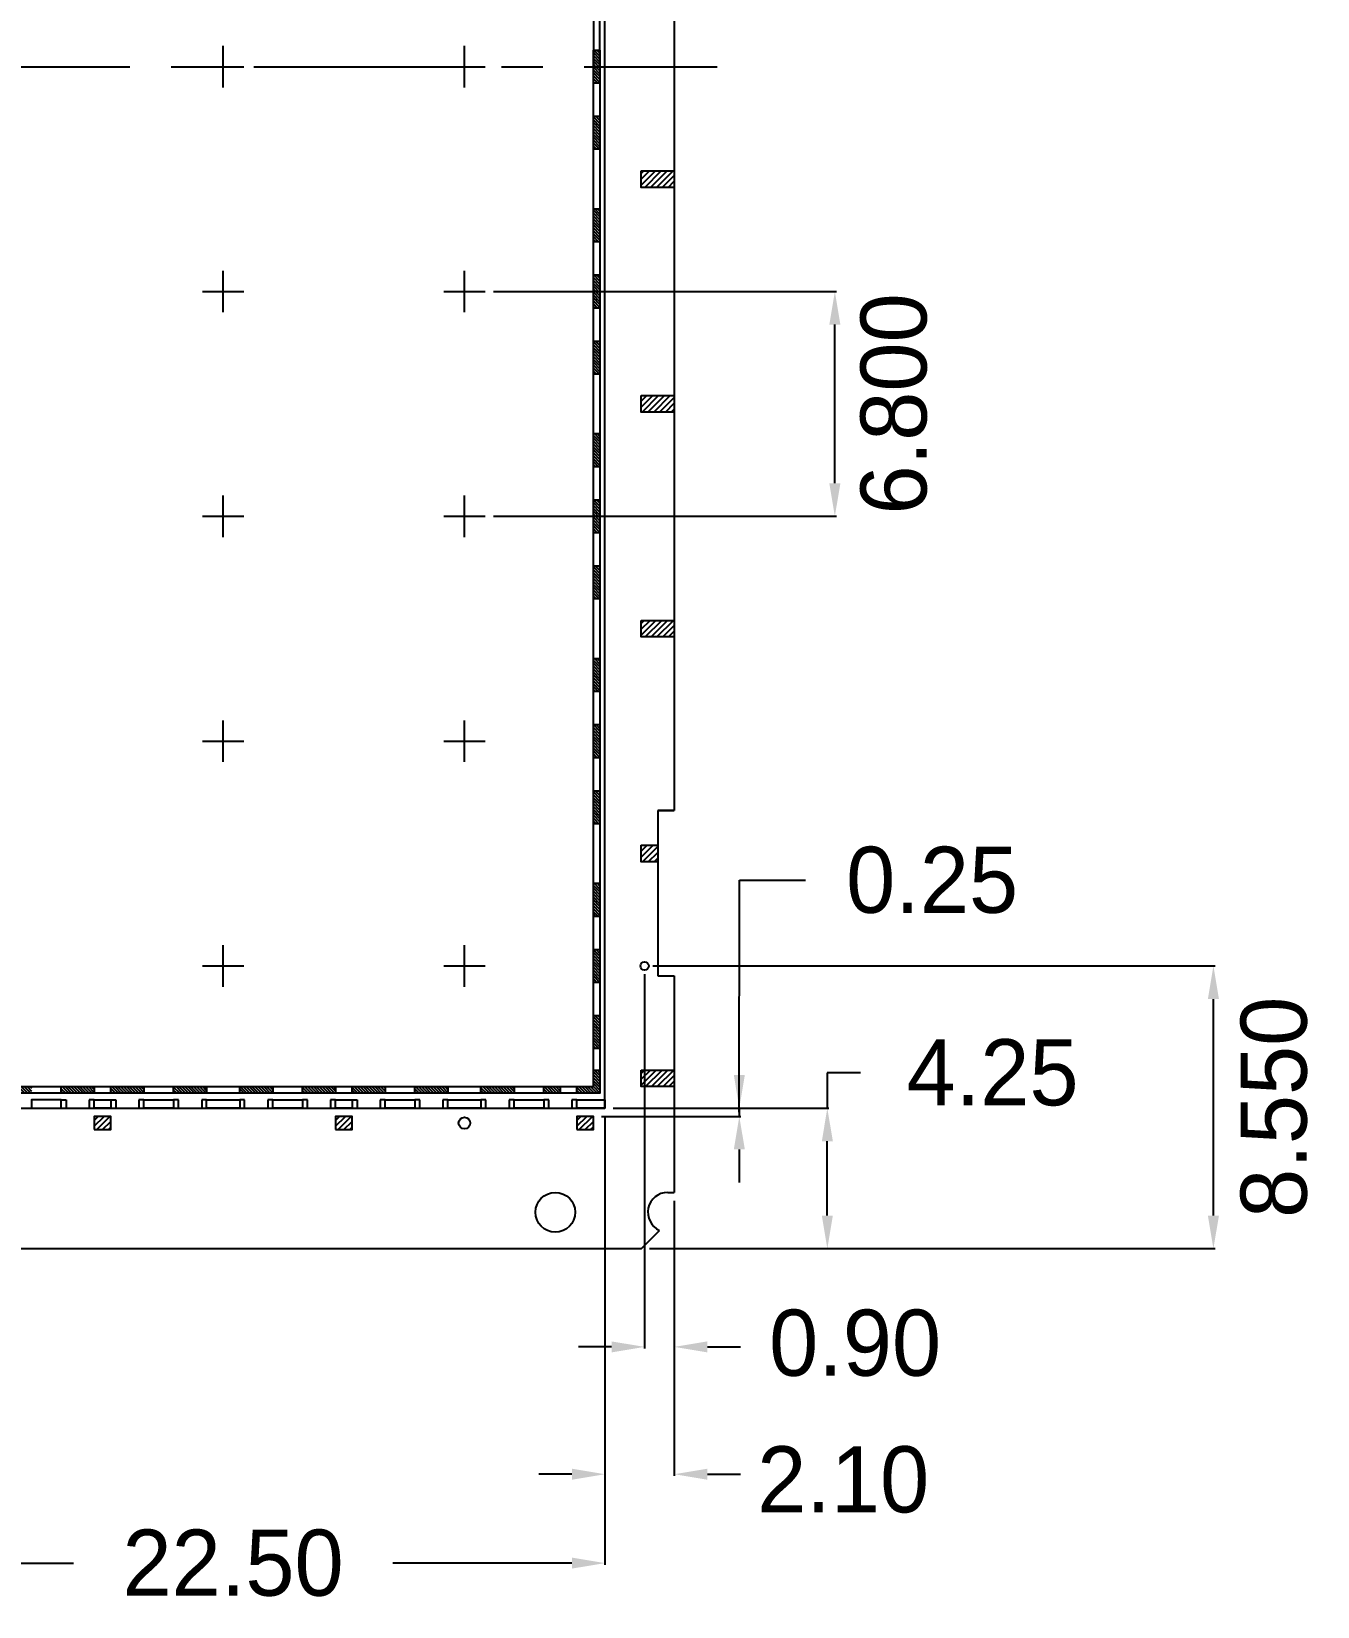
# Model space of a CAD drawing. Extents: x -371 to -96, y -307 to -115.
# Drawn here: x -256.64 to -217.73, y -306.5 to -258.86 of the extents above; entities that cross this region are included whole.
import ezdxf

# ---------------------------------------------------------------- set-up
doc = ezdxf.new("R2010")
doc.units = 0
doc.header["$LTSCALE"] = 5
doc.header["$MEASUREMENT"] = 0
doc.linetypes.add('CENTER', pattern=[2, 1.25, -0.25, 0.25, -0.25])
doc.layers.get('0').update_dxf_attribs({"linetype": 'CONTINUOUS'})
doc.layers.get('DEFPOINTS').update_dxf_attribs({"linetype": 'CONTINUOUS'})
for name, color, linetype in [('CENTER', 1, 'CENTER'), ('DIM', 3, 'CONTINUOUS'), ('half_bottom', 4, 'CONTINUOUS'), ('half_top', 6, 'CONTINUOUS')]:
    doc.layers.add(name, color=color, linetype=linetype)
doc.dimstyles.get("Standard").update_dxf_attribs({"dimtxt": 0.3, "dimasz": 0.2, "dimexe": 0.05, "dimexo": 0.15, "dimgap": 0.05, "dimtad": 0, "dimtoh": 1, "dimdec": 3, "dimdsep": 46, "dimtxsty": 'STANDARD', "dimcen": 0.5, "dimadec": 0, "dimazin": 0, "dimtfac": 1, "dimtdec": 3, "dimtofl": 0, "dimtmove": 0, "dimatfit": 3, "dimfxl": 1, "dimtolj": 1, "dimtzin": 0, "dimarcsym": 0})
pattern_1 = [(135, (-6.28367, 1e-12), (-0.044194174, -0.044194174), [])]

# ---------------------------------------------------------------- blocks, each defined once
blk = doc.blocks.new('*D34')
at = {"layer": 'DEFPOINTS', "color": 0, "linetype": 'Continuous', "transparency": 16777216}
for p in [(-29.299, 122.932), (-51.799, 115.88), (-29.299, 109.171)]:
    blk.add_point(p, dxfattribs=at)
at = {"layer": 'DIM', "color": 0, "linetype": 'Continuous', "lineweight": -2, "transparency": 16777216}
for p, q in [((-29.299, 122.682), (-29.299, 109.121)), ((-51.799, 115.63), (-51.799, 109.121)), ((-50.799, 109.171), (-45.382, 109.171)), ((-30.299, 109.171), (-35.716, 109.171))]:
    blk.add_line(p, q, dxfattribs=at)
at = {"layer": 'DIM', "color": 0, "linetype": 'Continuous', "transparency": 16777216}
for points in [[(-50.799, 109.338), (-50.799, 109.005), (-51.799, 109.171)], [(-30.299, 109.338), (-30.299, 109.005), (-29.299, 109.171)]]:
    blk.add_solid(points, dxfattribs=at)
at = {"layer": 'DIM', "color": 0, "linetype": 'Continuous', "transparency": 16777216, "insert": (-40.549, 109.171), "char_height": 2, "attachment_point": 5}
blk.add_mtext('\\A1;22.50', dxfattribs=at)
blk = doc.blocks.new('*D36')
at = {"layer": 'DEFPOINTS', "color": 0, "linetype": 'Continuous', "transparency": 16777216}
for p in [(-29.299, 122.932), (-27.199, 120.382), (-29.299, 111.86)]:
    blk.add_point(p, dxfattribs=at)
at = {"layer": 'DIM', "color": 0, "linetype": 'Continuous', "lineweight": -2, "transparency": 16777216}
for p, q in [((-29.299, 122.682), (-29.299, 111.81)), ((-27.199, 120.132), (-27.199, 111.81)), ((-30.299, 111.86), (-31.299, 111.86)), ((-26.199, 111.86), (-25.199, 111.86))]:
    blk.add_line(p, q, dxfattribs=at)
at = {"layer": 'DIM', "color": 0, "linetype": 'Continuous', "transparency": 16777216}
for points in [[(-30.299, 112.026), (-30.299, 111.693), (-29.299, 111.86)], [(-26.199, 112.026), (-26.199, 111.693), (-27.199, 111.86)]]:
    blk.add_solid(points, dxfattribs=at)
at = {"layer": 'DIM', "color": 0, "linetype": 'Continuous', "transparency": 16777216, "insert": (-22.089, 111.691), "char_height": 2, "attachment_point": 5}
blk.add_mtext('\\A1;2.10', dxfattribs=at)
blk = doc.blocks.new('*D39')
at = {"layer": 'DEFPOINTS', "color": 0, "linetype": 'Continuous', "transparency": 16777216}
for p in [(-28.099, 127.232), (-27.199, 120.382), (-28.099, 115.711)]:
    blk.add_point(p, dxfattribs=at)
at = {"layer": 'DIM', "color": 0, "linetype": 'Continuous', "lineweight": -2, "transparency": 16777216}
for p, q in [((-28.099, 126.982), (-28.099, 115.661)), ((-27.199, 120.132), (-27.199, 115.661)), ((-29.099, 115.711), (-30.099, 115.711)), ((-26.199, 115.711), (-25.199, 115.711))]:
    blk.add_line(p, q, dxfattribs=at)
at = {"layer": 'DIM', "color": 0, "linetype": 'Continuous', "transparency": 16777216}
for points in [[(-29.099, 115.877), (-29.099, 115.544), (-28.099, 115.711)], [(-26.199, 115.877), (-26.199, 115.544), (-27.199, 115.711)]]:
    blk.add_solid(points, dxfattribs=at)
at = {"layer": 'DIM', "color": 0, "linetype": 'Continuous', "transparency": 16777216, "insert": (-21.728, 115.823), "char_height": 2, "attachment_point": 5}
blk.add_mtext('\\A1;0.90', dxfattribs=at)
blk = doc.blocks.new('*D46')
at = {"layer": 'DEFPOINTS', "color": 0, "linetype": 'Continuous', "transparency": 16777216}
for p in [(-29.299, 122.932), (-29.649, 122.682), (-25.232, 122.682)]:
    blk.add_point(p, dxfattribs=at)
at = {"layer": 'DIM', "color": 0, "linetype": 'Continuous', "lineweight": -2, "transparency": 16777216}
for p, q in [((-25.232, 122.807), (-25.231, 129.825)), ((-25.231, 129.825), (-23.231, 129.825)), ((-25.232, 123.932), (-25.232, 124.932)), ((-29.049, 122.932), (-25.182, 122.932)), ((-25.232, 122.932), (-25.232, 122.682)), ((-29.399, 122.682), (-25.182, 122.682)), ((-25.232, 121.682), (-25.232, 120.682))]:
    blk.add_line(p, q, dxfattribs=at)
at = {"layer": 'DIM', "color": 0, "linetype": 'Continuous', "transparency": 16777216}
for points in [[(-25.398, 123.932), (-25.065, 123.932), (-25.232, 122.932)], [(-25.398, 121.682), (-25.065, 121.682), (-25.232, 122.682)]]:
    blk.add_solid(points, dxfattribs=at)
at = {"layer": 'DIM', "color": 0, "linetype": 'Continuous', "transparency": 16777216, "insert": (-19.398, 129.825), "char_height": 2, "attachment_point": 5}
blk.add_mtext('\\A1;0.25', dxfattribs=at)
blk = doc.blocks.new('*D47')
at = {"layer": 'DEFPOINTS', "color": 0, "linetype": 'Continuous', "transparency": 16777216}
for p in [(-29.299, 122.932), (-22.569, 122.932), (-28.195, 118.682)]:
    blk.add_point(p, dxfattribs=at)
at = {"layer": 'DIM', "color": 0, "linetype": 'Continuous', "lineweight": -2, "transparency": 16777216}
for p, q in [((-21.569, 124.002), (-22.569, 124.002)), ((-22.569, 124.002), (-22.569, 122.932)), ((-29.049, 122.932), (-22.519, 122.932)), ((-22.569, 119.682), (-22.569, 121.932)), ((-27.945, 118.682), (-22.519, 118.682))]:
    blk.add_line(p, q, dxfattribs=at)
at = {"layer": 'DIM', "color": 0, "linetype": 'Continuous', "transparency": 16777216}
for points in [[(-22.735, 121.932), (-22.402, 121.932), (-22.569, 122.932)], [(-22.735, 119.682), (-22.402, 119.682), (-22.569, 118.682)]]:
    blk.add_solid(points, dxfattribs=at)
at = {"layer": 'DIM', "color": 0, "linetype": 'Continuous', "transparency": 16777216, "insert": (-17.569, 124.002), "char_height": 2, "attachment_point": 5}
blk.add_mtext('\\A1;4.25', dxfattribs=at)
blk = doc.blocks.new('*D48')
at = {"layer": 'DEFPOINTS', "color": 0, "linetype": 'Continuous', "transparency": 16777216}
for p in [(-28.099, 127.232), (-10.887, 127.232), (-28.195, 118.682)]:
    blk.add_point(p, dxfattribs=at)
at = {"layer": 'DIM', "color": 0, "linetype": 'Continuous', "lineweight": -2, "transparency": 16777216}
for p, q in [((-27.849, 127.232), (-10.837, 127.232)), ((-10.887, 119.682), (-10.887, 126.232)), ((-27.945, 118.682), (-10.837, 118.682))]:
    blk.add_line(p, q, dxfattribs=at)
at = {"layer": 'DIM', "color": 0, "linetype": 'Continuous', "transparency": 16777216}
for points in [[(-11.054, 126.232), (-10.72, 126.232), (-10.887, 127.232)], [(-11.054, 119.682), (-10.72, 119.682), (-10.887, 118.682)]]:
    blk.add_solid(points, dxfattribs=at)
at = {"layer": 'DIM', "color": 0, "linetype": 'Continuous', "transparency": 16777216, "insert": (-9.05, 122.957), "char_height": 2, "attachment_point": 5, "rotation": 90}
blk.add_mtext('\\A1;8.550', dxfattribs=at)
blk = doc.blocks.new('*D54')
at = {"layer": 'DEFPOINTS', "color": 0, "linetype": 'Continuous', "transparency": 16777216}
for p in [(-32.922, 147.632), (-22.341, 147.632), (-32.922, 140.832)]:
    blk.add_point(p, dxfattribs=at)
at = {"layer": 'DIM', "color": 0, "linetype": 'Continuous', "lineweight": -2, "transparency": 16777216}
for p, q in [((-32.672, 147.632), (-22.291, 147.632)), ((-22.341, 141.832), (-22.341, 146.632)), ((-32.672, 140.832), (-22.291, 140.832))]:
    blk.add_line(p, q, dxfattribs=at)
at = {"layer": 'DIM', "color": 0, "linetype": 'Continuous', "transparency": 16777216}
for points in [[(-22.508, 146.632), (-22.174, 146.632), (-22.341, 147.632)], [(-22.508, 141.832), (-22.174, 141.832), (-22.341, 140.832)]]:
    blk.add_solid(points, dxfattribs=at)
at = {"layer": 'DIM', "color": 0, "linetype": 'Continuous', "transparency": 16777216, "insert": (-20.552, 144.232), "char_height": 2, "attachment_point": 5, "rotation": 90}
blk.add_mtext('\\A1;6.800', dxfattribs=at)

msp = doc.modelspace()

# ---------------------------------------------------------------- hatches: boundary and pattern name
at = {"layer": 'half_bottom'}
h = msp.add_hatch(dxfattribs=at)
h.set_pattern_fill('ANSI31,_O', color=256)
h.set_pattern_definition([(45, (687.17375, 1e-12), (-0.088388348, 0.088388348), [])])
h.paths.add_polyline_path([(-237.1867, -229.5783), (-237.1867, -229.0783), (-238.1867, -229.0783), (-238.1867, -229.5783)])
h.paths.add_polyline_path([(-237.6867, -236.3783), (-237.6867, -235.8783), (-238.1867, -235.8783), (-238.1867, -236.3783)])
h.paths.add_polyline_path([(-237.1867, -242.6783), (-238.1867, -242.6783), (-238.1867, -243.1783), (-237.1867, -243.1783)])
h.paths.add_polyline_path([(-237.1867, -249.9783), (-237.1867, -249.4783), (-238.1867, -249.4783), (-238.1867, -249.9783)])
h.paths.add_polyline_path([(-237.1867, -256.7783), (-237.1867, -256.2783), (-238.1867, -256.2783), (-238.1867, -256.7783)])
h.paths.add_polyline_path([(-237.1867, -263.5783), (-237.1867, -263.0783), (-238.1867, -263.0783), (-238.1867, -263.5783)])
h.paths.add_polyline_path([(-237.1867, -270.3783), (-237.1867, -269.8783), (-238.1867, -269.8783), (-238.1867, -270.3783)])
h.paths.add_polyline_path([(-237.1867, -277.1783), (-237.1867, -276.6783), (-238.1867, -276.6783), (-238.1867, -277.1783)])
h.paths.add_polyline_path([(-237.6867, -283.9783), (-237.6867, -283.4783), (-238.1867, -283.4783), (-238.1867, -283.9783)])
h.paths.add_polyline_path([(-237.1867, -290.7783), (-237.1867, -290.2783), (-238.1867, -290.2783), (-238.1867, -290.7783)])
h = msp.add_hatch(dxfattribs=at)
h.set_pattern_fill('ANSI31,_O', color=256)
h.set_pattern_definition([(45, (-177.72747, -413.31123), (-0.08838835, 0.08838835), [])])
h.paths.add_polyline_path([(-254.7367, -292.0783), (-254.2367, -292.0783), (-254.2367, -291.6783), (-254.7367, -291.6783)])
h = msp.add_hatch(dxfattribs=at)
h.set_pattern_fill('ANSI31,_O', color=256)
h.set_pattern_definition([(45, (-170.42747, -413.31123), (-0.08838835, 0.08838835), [])])
h.paths.add_polyline_path([(-247.4367, -292.0783), (-246.9367, -292.0783), (-246.9367, -291.6783), (-247.4367, -291.6783)])
h = msp.add_hatch(dxfattribs=at)
h.set_pattern_fill('ANSI31,_O', color=256)
h.set_pattern_definition([(45, (-163.12747, -413.31123), (-0.08838835, 0.08838835), [])])
h.paths.add_polyline_path([(-240.1367, -292.0783), (-239.6367, -292.0783), (-239.6367, -291.6783), (-240.1367, -291.6783)])
at = {"layer": 'half_top'}
h = msp.add_hatch(dxfattribs=at)
h.set_pattern_fill('ANSI31', color=256, scale=0.5, angle=90)
h.set_pattern_definition(pattern_1)
h.paths.add_polyline_path([(-239.6367, -231.2283), (-239.4367, -231.2283), (-239.4367, -230.2283), (-239.6367, -230.2283)])
h.paths.add_polyline_path([(-239.6367, -233.2283), (-239.4367, -233.2283), (-239.4367, -232.2283), (-239.6367, -232.2283)])
h.paths.add_polyline_path([(-239.6367, -235.2283), (-239.4367, -235.2283), (-239.4367, -234.2283), (-239.6367, -234.2283)])
h.paths.add_polyline_path([(-239.6367, -238.0283), (-239.4367, -238.0283), (-239.4367, -237.0283), (-239.6367, -237.0283)])
h.paths.add_polyline_path([(-239.6367, -240.0283), (-239.4367, -240.0283), (-239.4367, -239.0283), (-239.6367, -239.0283)])
h.paths.add_polyline_path([(-239.6367, -242.0283), (-239.4367, -242.0283), (-239.4367, -241.0283), (-239.6367, -241.0283)])
h.paths.add_polyline_path([(-239.6367, -244.8283), (-239.4367, -244.8283), (-239.4367, -243.8283), (-239.6367, -243.8283)])
h.paths.add_polyline_path([(-239.6367, -246.8283), (-239.4367, -246.8283), (-239.4367, -245.8283), (-239.6367, -245.8283)])
h.paths.add_polyline_path([(-239.6367, -248.8283), (-239.4367, -248.8283), (-239.4367, -247.8283), (-239.6367, -247.8283)])
h.paths.add_polyline_path([(-239.6367, -251.6283), (-239.4367, -251.6283), (-239.4367, -250.6283), (-239.6367, -250.6283)])
h.paths.add_polyline_path([(-239.6367, -253.6283), (-239.4367, -253.6283), (-239.4367, -252.6283), (-239.6367, -252.6283)])
h.paths.add_polyline_path([(-239.6367, -255.6283), (-239.4367, -255.6283), (-239.4367, -254.6283), (-239.6367, -254.6283)])
h.paths.add_polyline_path([(-239.6367, -258.4283), (-239.4367, -258.4283), (-239.4367, -257.4283), (-239.6367, -257.4283)])
h.paths.add_polyline_path([(-239.6367, -259.9283), (-239.4367, -259.9283), (-239.4367, -259.4283), (-239.6367, -259.4283)])
h = msp.add_hatch(dxfattribs=at)
h.set_pattern_fill('ANSI31', color=256, scale=0.5, angle=90)
h.set_pattern_definition(pattern_1)
h.paths.add_polyline_path([(-239.6367, -288.6283), (-239.4367, -288.6283), (-239.4367, -289.6283), (-239.6367, -289.6283)])
h.paths.add_polyline_path([(-239.6367, -286.6283), (-239.4367, -286.6283), (-239.4367, -287.6283), (-239.6367, -287.6283)])
h.paths.add_polyline_path([(-239.6367, -284.6283), (-239.4367, -284.6283), (-239.4367, -285.6283), (-239.6367, -285.6283)])
h.paths.add_polyline_path([(-239.6367, -281.8283), (-239.4367, -281.8283), (-239.4367, -282.8283), (-239.6367, -282.8283)])
h.paths.add_polyline_path([(-239.6367, -279.8283), (-239.4367, -279.8283), (-239.4367, -280.8283), (-239.6367, -280.8283)])
h.paths.add_polyline_path([(-239.6367, -277.8283), (-239.4367, -277.8283), (-239.4367, -278.8283), (-239.6367, -278.8283)])
h.paths.add_polyline_path([(-239.6367, -275.0283), (-239.4367, -275.0283), (-239.4367, -276.0283), (-239.6367, -276.0283)])
h.paths.add_polyline_path([(-239.6367, -273.0283), (-239.4367, -273.0283), (-239.4367, -274.0283), (-239.6367, -274.0283)])
h.paths.add_polyline_path([(-239.6367, -271.0283), (-239.4367, -271.0283), (-239.4367, -272.0283), (-239.6367, -272.0283)])
h.paths.add_polyline_path([(-239.6367, -268.2283), (-239.4367, -268.2283), (-239.4367, -269.2283), (-239.6367, -269.2283)])
h.paths.add_polyline_path([(-239.6367, -266.2283), (-239.4367, -266.2283), (-239.4367, -267.2283), (-239.6367, -267.2283)])
h.paths.add_polyline_path([(-239.6367, -264.2283), (-239.4367, -264.2283), (-239.4367, -265.2283), (-239.6367, -265.2283)])
h.paths.add_polyline_path([(-239.6367, -261.4283), (-239.4367, -261.4283), (-239.4367, -262.4283), (-239.6367, -262.4283)])
h.paths.add_polyline_path([(-239.6367, -259.9283), (-239.4367, -259.9283), (-239.4367, -260.4283), (-239.6367, -260.4283)])
h = msp.add_hatch(dxfattribs=at)
h.set_pattern_fill('ANSI31', color=256, scale=0.5, angle=90)
h.set_pattern_definition([(135, (-6.28367, 0.015), (-0.044194174, -0.044194174), [])])
h.paths.add_polyline_path([(-239.6367, -290.2783), (-239.4367, -290.2783), (-239.4367, -290.9783), (-240.1367, -290.9783), (-240.1367, -290.7783), (-239.6367, -290.7783)])
h = msp.add_hatch(dxfattribs=at)
h.set_pattern_fill('ANSI31', color=256, scale=0.5, angle=90)
h.set_pattern_definition([(135, (-6.27367, 0.015), (-0.044194174, -0.044194174), [])])
h.paths.add_polyline_path([(-259.6367, -290.7783), (-258.6367, -290.7783), (-258.6367, -290.9783), (-259.6367, -290.9783)])
h.paths.add_polyline_path([(-261.5367, -290.7783), (-260.5367, -290.7783), (-260.5367, -290.9783), (-261.5367, -290.9783)])
h.paths.add_polyline_path([(-243.0367, -290.7783), (-242.0367, -290.7783), (-242.0367, -290.9783), (-243.0367, -290.9783)])
h.paths.add_polyline_path([(-245.0367, -290.7783), (-244.0367, -290.7783), (-244.0367, -290.9783), (-245.0367, -290.9783)])
h.paths.add_polyline_path([(-246.9367, -290.7783), (-245.9367, -290.7783), (-245.9367, -290.9783), (-246.9367, -290.9783)])
h.paths.add_polyline_path([(-248.4367, -290.7783), (-247.4367, -290.7783), (-247.4367, -290.9783), (-248.4367, -290.9783)])
h.paths.add_polyline_path([(-250.3367, -290.7783), (-249.3367, -290.7783), (-249.3367, -290.9783), (-250.3367, -290.9783)])
h.paths.add_polyline_path([(-252.3367, -290.7783), (-251.3367, -290.7783), (-251.3367, -290.9783), (-252.3367, -290.9783)])
h.paths.add_polyline_path([(-254.2367, -290.7783), (-253.2367, -290.7783), (-253.2367, -290.9783), (-254.2367, -290.9783)])
h.paths.add_polyline_path([(-255.7367, -290.7783), (-254.7367, -290.7783), (-254.7367, -290.9783), (-255.7367, -290.9783)])
h.paths.add_polyline_path([(-257.6367, -290.7783), (-256.6367, -290.7783), (-256.6367, -290.9783), (-257.6367, -290.9783)])
h.paths.add_polyline_path([(-241.1367, -290.7783), (-240.6367, -290.7783), (-240.6367, -290.9783), (-241.1367, -290.9783)])

# ---------------------------------------------------------------- linework, layer by layer
for p, q in [((-239.6367, -229.0783), (-239.6367, -259.9283)), ((-239.4367, -259.9283), (-239.4367, -228.8783)), ((-237.1867, -237.4283), (-237.1867, -282.4283)), ((-237.1867, -237.4283), (-237.1867, -282.4283)), ((-239.6367, -290.7783), (-239.6367, -259.9283)), ((-239.4367, -259.9283), (-239.4367, -290.9783)), ((-237.1867, -282.4283), (-237.6867, -282.4283)), ((-237.6867, -282.4283), (-237.6867, -287.4283)), ((-237.6867, -282.4283), (-237.1867, -282.4283)), ((-237.6867, -282.4283), (-237.6867, -287.4283)), ((-237.6867, -287.4283), (-237.1867, -287.4283)), ((-237.6867, -287.4283), (-237.1867, -287.4283)), ((-237.1867, -287.4283), (-237.1867, -293.9783)), ((-261.7867, -290.7783), (-239.6367, -290.7783)), ((-239.4367, -290.9783), (-261.7867, -290.9783)), ((-237.3867, -293.9783), (-237.1867, -293.9783)), ((-238.1831, -295.6783), (-237.6311, -295.1263)), ((-286.7867, -295.6783), (-238.1831, -295.6783))]:
    msp.add_line(p, q)
for points in [[(-284.2867, -291.4283), (-239.2867, -291.4283), (-239.2867, -228.4283), (-284.2867, -228.4283)], [(-256.6367, -291.4283), (-255.7367, -291.4283), (-255.7367, -291.1783), (-256.6367, -291.1783)], [(-254.7367, -291.1783), (-254.2367, -291.1783), (-254.2367, -291.4283), (-254.7367, -291.4283)], [(-252.3367, -291.4283), (-253.2367, -291.4283), (-253.2367, -291.1783), (-252.3367, -291.1783)], [(-250.3367, -291.4283), (-251.3367, -291.4283), (-251.3367, -291.1783), (-250.3367, -291.1783)], [(-248.4367, -291.4283), (-249.3367, -291.4283), (-249.3367, -291.1783), (-248.4367, -291.1783)], [(-247.4367, -291.1783), (-246.9367, -291.1783), (-246.9367, -291.4283), (-247.4367, -291.4283)], [(-245.0367, -291.4283), (-245.9367, -291.4283), (-245.9367, -291.1783), (-245.0367, -291.1783)], [(-243.0367, -291.4283), (-244.0367, -291.4283), (-244.0367, -291.1783), (-243.0367, -291.1783)], [(-241.1367, -291.4283), (-242.0367, -291.4283), (-242.0367, -291.1783), (-241.1367, -291.1783)], [(-239.2867, -291.4283), (-240.1367, -291.4283), (-240.1367, -291.1783), (-239.2867, -291.1783)]]:
    msp.add_lwpolyline(points, close=True)
for centre, radius in [((-238.0867, -287.1283), 0.125), ((-238.0867, -287.1283), 0.125), ((-243.5367, -291.8783), 0.175), ((-240.7867, -294.5783), 0.6)]:
    msp.add_circle(centre, radius)
msp.add_arc((-237.3867, -294.5783), 0.6, 90, 245.9607)
at = {"layer": 'CENTER'}
for p, q in [((-250.8367, -260.5557), (-250.8367, -259.3009)), ((-243.5367, -260.5557), (-243.5367, -259.3009)), ((-289.9121, -259.9283), (-235.8891, -259.9283)), ((-251.464, -259.9283), (-250.2093, -259.9283)), ((-244.164, -259.9283), (-242.9093, -259.9283)), ((-250.8367, -267.3557), (-250.8367, -266.1009)), ((-243.5367, -267.3557), (-243.5367, -266.1009)), ((-251.464, -266.7283), (-250.2093, -266.7283)), ((-244.164, -266.7283), (-242.9093, -266.7283)), ((-250.8367, -274.1557), (-250.8367, -272.9009)), ((-243.5367, -274.1557), (-243.5367, -272.9009)), ((-251.464, -273.5283), (-250.2093, -273.5283)), ((-244.164, -273.5283), (-242.9093, -273.5283)), ((-250.8367, -280.9557), (-250.8367, -279.7009)), ((-243.5367, -280.9557), (-243.5367, -279.7009)), ((-251.464, -280.3283), (-250.2093, -280.3283)), ((-244.164, -280.3283), (-242.9093, -280.3283)), ((-250.8367, -287.7557), (-250.8367, -286.5009)), ((-243.5367, -287.7557), (-243.5367, -286.5009)), ((-251.464, -287.1283), (-250.2093, -287.1283)), ((-244.164, -287.1283), (-242.9093, -287.1283))]:
    msp.add_line(p, q, dxfattribs=at)
at = {"layer": 'half_bottom'}
for p, q in [((-255.7367, -291.1783), (-255.5867, -291.1783)), ((-255.5867, -291.1783), (-255.5867, -291.4283)), ((-254.8867, -291.1783), (-254.8867, -291.4283)), ((-254.7367, -291.1783), (-254.8867, -291.1783)), ((-254.2367, -291.1783), (-254.0867, -291.1783)), ((-254.0867, -291.1783), (-254.0867, -291.4283)), ((-253.3867, -291.1783), (-253.3867, -291.4283)), ((-253.2367, -291.1783), (-253.3867, -291.1783)), ((-252.1867, -291.1783), (-252.3367, -291.1783)), ((-252.1867, -291.4283), (-252.1867, -291.1783)), ((-251.3367, -291.1783), (-251.4867, -291.1783)), ((-251.4867, -291.1783), (-251.4867, -291.4283)), ((-250.1867, -291.1783), (-250.3367, -291.1783)), ((-250.1867, -291.4283), (-250.1867, -291.1783)), ((-249.3367, -291.1783), (-249.4867, -291.1783)), ((-249.4867, -291.1783), (-249.4867, -291.4283)), ((-248.2867, -291.1783), (-248.4367, -291.1783)), ((-248.2867, -291.4283), (-248.2867, -291.1783)), ((-247.4367, -291.1783), (-247.5867, -291.1783)), ((-247.5867, -291.1783), (-247.5867, -291.4283)), ((-246.9367, -291.1783), (-246.7867, -291.1783)), ((-246.7867, -291.1783), (-246.7867, -291.4283)), ((-245.9367, -291.1783), (-246.0867, -291.1783)), ((-246.0867, -291.1783), (-246.0867, -291.4283)), ((-244.8867, -291.1783), (-245.0367, -291.1783)), ((-244.8867, -291.4283), (-244.8867, -291.1783)), ((-244.0367, -291.1783), (-244.1867, -291.1783)), ((-244.1867, -291.1783), (-244.1867, -291.4283)), ((-242.8867, -291.1783), (-243.0367, -291.1783)), ((-242.8867, -291.4283), (-242.8867, -291.1783)), ((-242.0367, -291.1783), (-242.1867, -291.1783)), ((-242.1867, -291.1783), (-242.1867, -291.4283)), ((-240.9867, -291.1783), (-241.1367, -291.1783)), ((-240.9867, -291.4283), (-240.9867, -291.1783)), ((-240.1367, -291.1783), (-240.2867, -291.1783)), ((-240.2867, -291.1783), (-240.2867, -291.4283))]:
    msp.add_line(p, q, dxfattribs=at)
for points in [[(-238.1867, -263.0783), (-237.1867, -263.0783), (-237.1867, -263.5783), (-238.1867, -263.5783)], [(-238.1867, -269.8783), (-237.1867, -269.8783), (-237.1867, -270.3783), (-238.1867, -270.3783)], [(-238.1867, -276.6783), (-237.1867, -276.6783), (-237.1867, -277.1783), (-238.1867, -277.1783)], [(-238.1867, -283.4783), (-237.6867, -283.4783), (-237.6867, -283.9783), (-238.1867, -283.9783)], [(-238.1867, -290.2783), (-237.1867, -290.2783), (-237.1867, -290.7783), (-238.1867, -290.7783)], [(-254.7367, -292.0783), (-254.2367, -292.0783), (-254.2367, -291.6783), (-254.7367, -291.6783)], [(-247.4367, -292.0783), (-246.9367, -292.0783), (-246.9367, -291.6783), (-247.4367, -291.6783)], [(-240.1367, -292.0783), (-239.6367, -292.0783), (-239.6367, -291.6783), (-240.1367, -291.6783)]]:
    msp.add_lwpolyline(points, close=True, dxfattribs=at)
at = {"layer": 'half_top'}
for points in [[(-239.6367, -259.4283), (-239.4367, -259.4283), (-239.4367, -260.4283), (-239.6367, -260.4283), (-239.6367, -259.4283)], [(-239.6367, -261.4283), (-239.4367, -261.4283), (-239.4367, -262.4283), (-239.6367, -262.4283), (-239.6367, -261.4283)], [(-239.6367, -264.2283), (-239.4367, -264.2283), (-239.4367, -265.2283), (-239.6367, -265.2283), (-239.6367, -264.2283)], [(-239.6367, -266.2283), (-239.4367, -266.2283), (-239.4367, -267.2283), (-239.6367, -267.2283), (-239.6367, -266.2283)], [(-239.6367, -268.2283), (-239.4367, -268.2283), (-239.4367, -269.2283), (-239.6367, -269.2283), (-239.6367, -268.2283)], [(-239.6367, -271.0283), (-239.4367, -271.0283), (-239.4367, -272.0283), (-239.6367, -272.0283), (-239.6367, -271.0283)], [(-239.6367, -273.0283), (-239.4367, -273.0283), (-239.4367, -274.0283), (-239.6367, -274.0283), (-239.6367, -273.0283)], [(-239.6367, -275.0283), (-239.4367, -275.0283), (-239.4367, -276.0283), (-239.6367, -276.0283), (-239.6367, -275.0283)], [(-239.6367, -277.8283), (-239.4367, -277.8283), (-239.4367, -278.8283), (-239.6367, -278.8283), (-239.6367, -277.8283)], [(-239.6367, -279.8283), (-239.4367, -279.8283), (-239.4367, -280.8283), (-239.6367, -280.8283), (-239.6367, -279.8283)], [(-239.6367, -281.8283), (-239.4367, -281.8283), (-239.4367, -282.8283), (-239.6367, -282.8283), (-239.6367, -281.8283)], [(-239.6367, -284.6283), (-239.4367, -284.6283), (-239.4367, -285.6283), (-239.6367, -285.6283), (-239.6367, -284.6283)], [(-239.6367, -286.6283), (-239.4367, -286.6283), (-239.4367, -287.6283), (-239.6367, -287.6283), (-239.6367, -286.6283)], [(-239.6367, -288.6283), (-239.4367, -288.6283), (-239.4367, -289.6283), (-239.6367, -289.6283), (-239.6367, -288.6283)], [(-239.6367, -290.2783), (-239.4367, -290.2783), (-239.4367, -290.9783), (-240.1367, -290.9783), (-240.1367, -290.7783), (-239.6367, -290.7783)], [(-255.7367, -290.7783), (-254.7367, -290.7783), (-254.7367, -290.9783), (-255.7367, -290.9783), (-255.7367, -290.7783)], [(-254.2367, -290.7783), (-253.2367, -290.7783), (-253.2367, -290.9783), (-254.2367, -290.9783), (-254.2367, -290.7783)], [(-252.3367, -290.7783), (-251.3367, -290.7783), (-251.3367, -290.9783), (-252.3367, -290.9783), (-252.3367, -290.7783)], [(-250.3367, -290.7783), (-249.3367, -290.7783), (-249.3367, -290.9783), (-250.3367, -290.9783), (-250.3367, -290.7783)], [(-248.4367, -290.7783), (-247.4367, -290.7783), (-247.4367, -290.9783), (-248.4367, -290.9783), (-248.4367, -290.7783)], [(-246.9367, -290.7783), (-245.9367, -290.7783), (-245.9367, -290.9783), (-246.9367, -290.9783), (-246.9367, -290.7783)], [(-245.0367, -290.7783), (-244.0367, -290.7783), (-244.0367, -290.9783), (-245.0367, -290.9783), (-245.0367, -290.7783)], [(-243.0367, -290.7783), (-242.0367, -290.7783), (-242.0367, -290.9783), (-243.0367, -290.9783), (-243.0367, -290.7783)], [(-241.1367, -290.7783), (-240.6367, -290.7783), (-240.6367, -290.9783), (-241.1367, -290.9783), (-241.1367, -290.7783)]]:
    msp.add_lwpolyline(points, close=True, dxfattribs=at)

# ---------------------------------------------------------------- dimensions: what is measured, and where the dimension line sits
at = {"layer": 'DIM', "linetype": 'Continuous'}
for base, p1, p2, angle, text, override, picture, middle in [((-232.3288, -266.7283), (-242.9093, -273.5283), (-242.9093, -266.7283), 270, '<>00', {"dimtxt": 2, "dimasz": 1, "dimexo": 0.25, "dimgap": 1, "dimdec": 2, "dimtmove": 1}, '*D54', (-230.5393, -270.1283)), ((-238.0867, -298.6498), (-237.1867, -293.9783), (-238.0867, -287.1283), 180, '<>0', {"dimtxt": 2, "dimasz": 1, "dimexo": 0.25, "dimgap": 1, "dimdec": 2, "dimtmove": 1}, '*D39', (-231.7162, -298.5373)), ((-220.8747, -287.1283), (-238.1831, -295.6783), (-238.0867, -287.1283), 270, '<>0', {"dimtxt": 2, "dimasz": 1, "dimexo": 0.25, "dimgap": 1, "dimdec": 2, "dimtmove": 2}, '*D48', (-219.0375, -291.4033)), ((-239.2867, -302.5007), (-237.1867, -293.9783), (-239.2867, -291.4283), 180, '<>0', {"dimtxt": 2, "dimasz": 1, "dimexo": 0.25, "dimgap": 1, "dimdec": 2, "dimtmove": 1}, '*D36', (-232.0772, -302.6697))]:
    dim = msp.add_linear_dim(base=base, p1=p1, p2=p2, angle=angle, text=text, dimstyle='STANDARD', override=override, dxfattribs=at)
    dim.commit()
    dim.dimension.update_dxf_attribs({"geometry": picture, "text_midpoint": middle, "dimtype": 128, "insert": (-209.9878, -414.3604)})
for base, p1, p2, angle, picture, middle in [((-235.2193, -291.6783), (-239.2867, -291.4283), (-239.6367, -291.6783), 90, '*D46', (-232.2189, -284.5359)), ((-232.5565, -291.4283), (-238.1831, -295.6783), (-239.2867, -291.4283), 270, '*D47', (-230.1937, -290.358))]:
    dim = msp.add_linear_dim(base=base, p1=p1, p2=p2, angle=angle, dimstyle='STANDARD', override={"dimtxt": 2, "dimasz": 1, "dimexo": 0.25, "dimgap": 1, "dimdec": 2, "dimtmove": 1}, dxfattribs=at)
    dim.commit()
    dim.dimension.update_dxf_attribs({"geometry": picture, "text_midpoint": middle, "dimtype": 128, "insert": (-209.9878, -414.3604)})
dim = msp.add_linear_dim(base=(-239.2867, -305.1892), p1=(-261.7867, -298.4805), p2=(-239.2867, -291.4283), text='<>0', dimstyle='STANDARD', override={"dimtxt": 2, "dimasz": 1, "dimexo": 0.25, "dimgap": 1, "dimdec": 2, "dimtmove": 2}, dxfattribs=at)
dim.commit()
dim.dimension.update_dxf_attribs({"geometry": '*D34', "text_midpoint": (-250.5367, -305.1892), "insert": (-209.9878, -414.3604)})

doc.saveas('drawing.dxf')
